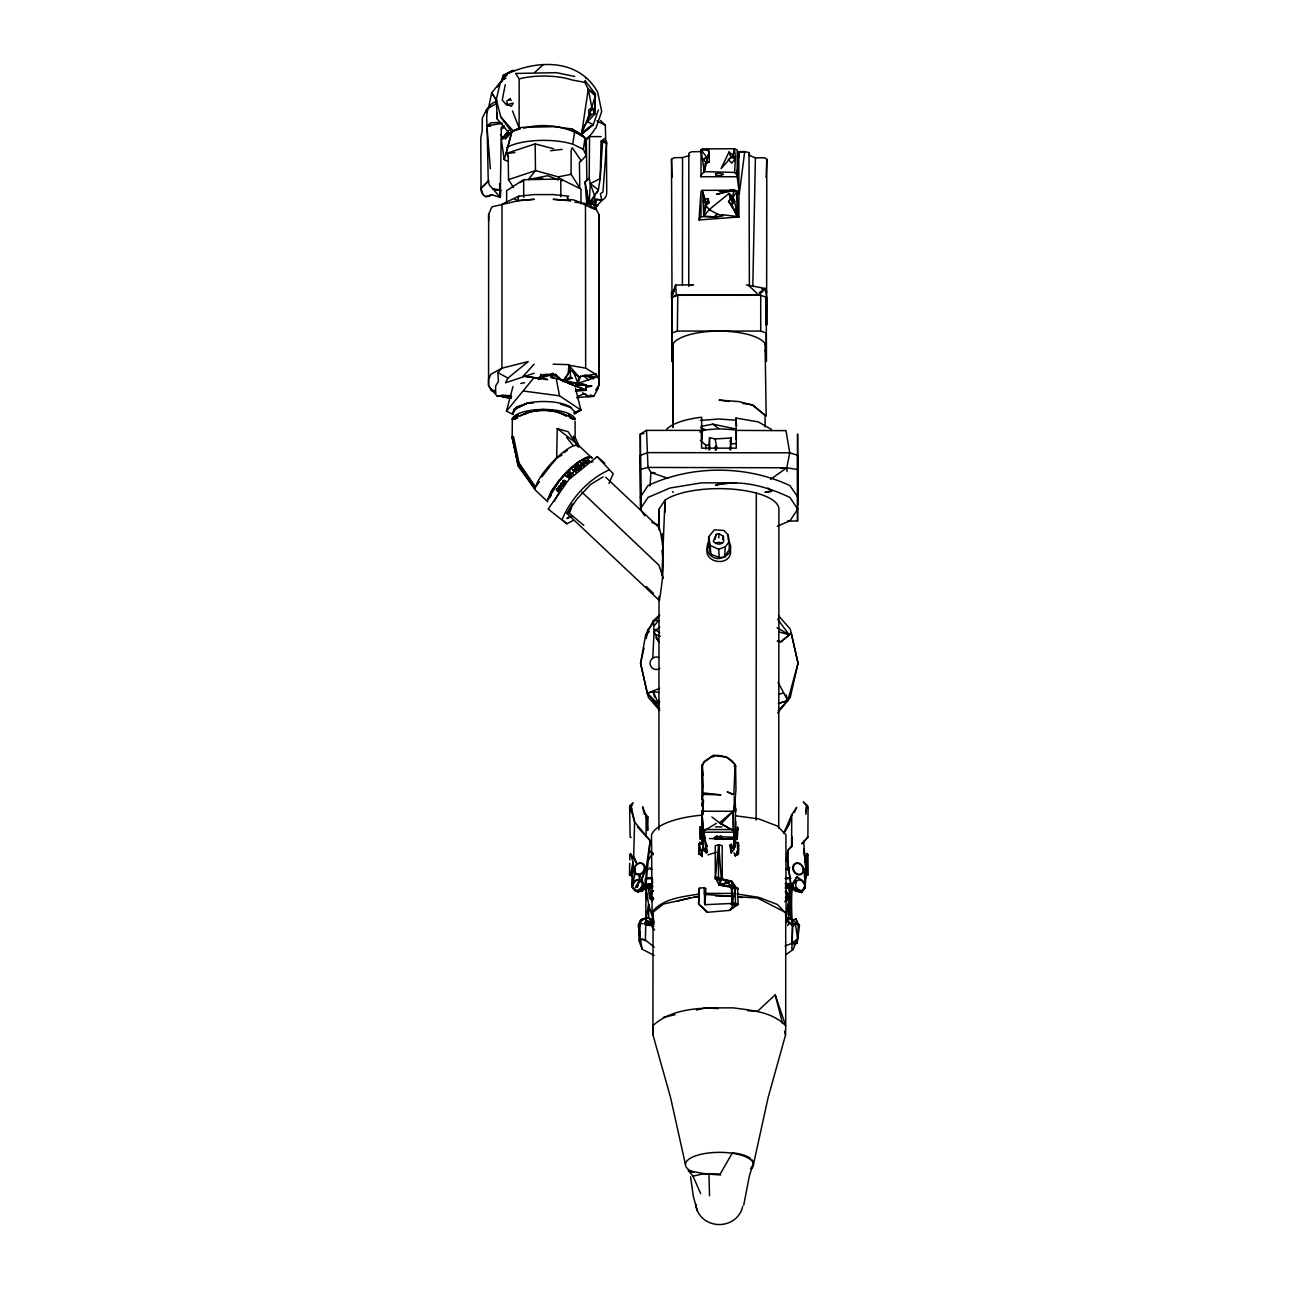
<?xml version="1.0" encoding="UTF-8"?>
<svg xmlns="http://www.w3.org/2000/svg" width="1289" height="1289" viewBox="0 0 1289 1289"><rect width="100%" height="100%" fill="white"/><g stroke="black" fill="none" stroke-linecap="round" stroke-linejoin="round"><path stroke-width="1.5" d="M490.368 168.746L487.129 128.401C486.871 118.91 484.326 105.005 496.297 101.589M495.653 392.323L495.637 386.007L498.44 381.447L497.86 372.666L501.937 368.203L502.001 204.21L513.86 198.554L517.55 200.649L534.21 199.312L518.661 200.665L491.882 206.868L488.644 214.441L488.563 385.637L491.302 390.341L495.943 393.097M501.405 140.034L513.248 130.898L519.129 127.933L519.161 78.919L515.584 73.457L556.365 72.667L574.685 76.454M571.108 174.321L571.124 150.378L572.252 147.736L580.888 160.303L579.406 162.446L579.776 187.92L571.108 174.321L558.298 176.851L535.483 170.631L508.527 179.622L513.409 187.485M580.968 203.904L580.985 189.08L560.812 179.042L523.656 179.703L506.674 190.579L506.609 202.582M580.614 161.544L586.189 155.55L585.061 137.73C567.514 126.258 544.022 122.6 523.785 128.175M596.098 390.358L598.805 385.653L598.869 214.457L593.858 204.532L574.862 202.196M685.442 1164.483L670.506 1097.293L652.911 1034.713L653.072 912.193L663.4 904.056L698.316 896.258M658.888 829.955L659.017 596.372M659.066 530.085L659.066 509.107L664.979 500.213A59.922 20.495 0 0 1 732.265 489.143A59.922 20.495 0 0 1 778.91 509.123L778.733 828.021M689.486 155.47L682.542 157.564L674.228 157.677L671.521 159.127L672.101 326.069L672.197 322.685M671.827 297.163L671.875 361.484L671.827 297.163L677.756 295.262L760.719 295.278L766.311 297.308L766.375 325.682M672.987 427.561L673.084 343.631L673.035 426.852M682.397 284.66L682.542 157.564M688.761 286.384L688.825 153.214L691.532 151.748L701.425 151.603M699.814 844.134L699.814 842.265L699.814 852.931L702.263 856.492L702.038 851.304M700.298 829.552L700.298 839.107L700.298 826.603L700.298 829.552L731.991 829.568M698.96 219.952L700.99 216.649L701.007 191.497L698.96 219.952L738.968 216.971L738.79 152.279L744.72 151.603L749.006 152.537L749.376 286.4M640.649 509.977L640.311 434.022L646.514 430.381L701.619 430.397L701.619 448.153L736.261 448.153L736.277 430.397L786.016 430.639L789.722 452.826L786.789 467.794L787.08 471.581M706.372 850.885L706.114 852.851L706.114 844.472L703.359 829.294L703.44 850.241L706.372 852.238M718.891 537.916L718.891 533.598L716.12 534.452L713.3 541.396L716.104 543.426A5.51 5.172 -0.2 0 0 723.645 541.541L723.435 536.353L718.891 533.598M733.989 846.873L733.989 839.042M729.719 845.842L731.056 844.472L731.153 852.851L731.185 847.099L729.719 845.842L731.056 844.472L731.314 852.609L734.086 849.225L733.763 834.402L735.262 831.727L719.536 822.769L733.215 811.216L735.568 811.264L735.197 800.292L734.005 811.264L701.877 811.248L701.764 826.281M735.568 832.71L735.568 821.19L735.439 847.179L733.957 831.759M735.133 905.539L736.696 905.313A3.464 1.112 0 0 0 738.033 904.427L734.569 903.331L704.97 904.685L705.921 888.427L704.036 887.638L699.347 888.202L698.59 904.04L707.29 912.29L729.8 910.372L738.033 904.427L737.695 888.202L736.728 887.815M737.614 844.15L737.614 842.281L737.598 852.947L735.262 855.815L733.973 852.738M738.388 845.552L738.404 854.027L738.404 843.054L738.404 846.792M756.127 820.013L756.305 493.091M766.311 297.308L766.359 361.5L766.278 332.997L760.703 331.08L760.719 295.278M749.457 153.23L749.457 155.421L755.402 157.886L764.603 157.79L766.794 159.159L766.617 324.909L766.697 297.84L765.473 288.527L746.46 284.901M797.81 504.321L797.585 433.974L797.553 521.014L787.498 521.03M598.869 214.457L598.805 385.653L595.969 389.665M731.314 844.472L731.314 847.066L734.086 849.225L731.314 844.472L731.314 852.609M797.553 521.014L797.553 455.21L789.722 452.826L647.884 452.616L640.359 455.388L640.697 509.252M541.187 374.277L541.009 378.563L553.142 373.23M596.694 193.286L598.402 189.902L600.175 178.655L601.061 141.258L605.733 140.727L605.331 125.275L600.545 120.425M645.821 918.751L645.934 887.589L649.592 910.614M721.034 823.897L733.215 811.216L733.119 830.648L735.052 831.534L721.034 823.897L711.882 817.033M735.439 842.813L735.455 838.946M785.646 861.471L788.288 849.902L791.591 846.438L791.736 814.761L796.65 807.397L794.266 812.602M574.846 419.698L574.894 418.587A31.5 10.457 0 0 0 543.297 409.467L528.893 411.304L543.297 410.063L557.799 411.207L543.297 409.467A31.5 10.457 0 0 0 512.345 418.796L512.168 437.535L518.162 466.231L534.742 488.918L532.325 483.423M699.814 853.914L702.263 856.492L701.78 851.594L703.488 844.682L703.375 832.758L701.877 832.485L702.263 811.28M519.129 127.933L512.49 110.918M701.78 799.47L702.392 764.522L704.261 761.541L713.236 755.483C721.776 754.806 732.039 757.529 735.6 766.101L735.971 789.625L734.311 808.912L734.214 796.94M737.695 903.943L735.423 903.283L735.342 887.605L731.475 885.978L721.244 878.018L718.472 877.696L718.714 844.682L722.178 845.777L722.275 879.098L718.795 885.044L730.428 887.203L732.587 889.603L731.62 880.967L737.469 889.297M807.881 837.254L801.758 843.828L807.865 837.367L808.074 807.72L807.623 805.657L803.321 801.951L806.672 805.899L805.867 814.374M671.795 332.981L677.37 331.064L677.756 295.262M706.356 847.05L707.387 851.658L706.372 852.609L706.388 844.456L707.419 846.374M789.706 915.657L791.672 887.863C790.592 908.487 793.573 928.37 791.784 948.897L793.057 949.558L797.585 938.827L798.342 923.923L792.864 924.116L791.8 943.403L785.049 945.997M629.531 874.973L629.677 863.227M708.724 449.877L709.562 437.68L715.105 438.937L731.137 437.986L730.605 450.038M715.379 450.119L715.427 446.139L716.281 449.99M490.336 106.826L487.065 108.743L482.328 118.105L482.167 130.882L480.797 137.939L481.023 188.387C480.571 194.333 486.162 199.618 491.641 194.736L500.293 197.362L501.308 127.53L504.321 125.694M735.375 820.513L735.568 808.67L734.005 810.427M562.761 481.893C565.355 479.798 564.453 479.54 562.81 481.909C564.163 486.436 566.161 479.83 565.694 481.232A1.643 1.563 -77.1 0 1 565.823 481.828L563.873 483.439L563.035 481.023M787.933 870.236L788.288 849.902L791.978 846.341L791.897 836.706M792.638 920.217L795.909 918.799L798.938 925.454L791.365 918.703L788.497 917.929L788.787 901.672L786.693 912.773M594.809 206.143L594.954 198.57M652.911 1034.713L653.072 1025.48C674.518 1006.129 706.356 1007.998 733.393 1007.869C751.584 1010.447 772.208 1011.672 785.71 1025.77L785.549 1035.003L768.115 1097.584L753.421 1164.563M785.646 916.173L785.71 912.483L757.497 898.062L737.727 896.709M553.223 462.687L556.671 457.901L557.267 428.593L568.095 431.702L578.1 446.767A29.921 7.267 -46.8 0 0 556.671 457.901A29.921 7.267 -46.8 0 0 535.966 486.549L539.414 481.764M594.793 114.109L595.389 93.952L585.061 80.611L584.755 82.351L588.251 89.183L591.893 107.68L594.793 114.109C589.605 119.684 575.732 131.43 585.061 138.487M752.808 286.432L755.402 157.886M791.043 919.798L791.672 887.863M708.757 541.896A11.794 11.085 -0.2 0 0 718.44 558.636L724.499 557.202L729.284 549.356L729.22 541.654L728.204 534.967L723.87 530.456L714.396 529.86L708.676 536.804L708.451 545.505L710.803 554.222L719.326 557.476L724.499 557.202L729.042 553.239A11.794 11.085 -0.2 0 0 729.493 542.653M646.127 836.513L646.047 814.745L648.045 817.162L647.69 830.503L646.74 817L642.534 806.721L644.371 814.294M702.956 813.101L703.456 799.986L701.877 806.124L703.069 793.895L702.392 764.522M738.42 157.935L738.79 152.279L737.227 175.24L734.666 172.436L735.391 156.614L734.44 148.767L702.151 148.896L701.023 150.072L701.023 176.738L737.227 176.754L739.29 193.785C734.537 185.084 723.451 194.365 716.571 194.156L734.424 190.208L731.298 199.876L732.764 203.581M575.426 391.212L586.269 390.261L586.092 386.184L586.447 387.248L586.269 386.233L591.699 386.023L586.447 387.248L586.124 384.879L562.906 381.173L555.688 375.937L540.977 375.276L538.399 379.385L541.009 378.563L540.961 374.39M594.857 110.612L595.389 93.952L588.251 89.183L581.565 134.153L593.327 124.598L598.386 109.952M665.285 512.055L664.979 500.213L661.982 574.443M804.739 881.144L806.35 875.473L805.158 862.518L807.043 853.56L805.174 887.75L801.516 892.455L796.715 891.311L793.895 887.702M784.937 901.607L789.722 899.335L790.109 887.573M640.021 932.011L639.682 941.534L640.069 923.842L641.858 918.88L648.689 917.865L652.46 919.83L652.218 923.069L653.797 926.42M640.214 926.308L640.424 920.604L644.5 918.396L648.689 917.865L652.218 923.069L649.511 925.486L647.126 925.019L645.805 920.684L649.511 925.486L650.913 922.441L646.385 920.249L644.049 923.907M703.085 814.503L703.133 802.886M702.666 787.353L702.022 765.988L704.261 762.089L713.236 755.483L726.754 757.159L735.101 764.538L733.828 794.862L727.093 791.881L733.795 794.427M699.347 888.202L698.59 904.04L704.1 908.777M630.627 874.957L629.612 874.683L632.416 876.649L630.627 874.957L632.947 862.067L632.109 886.848L637.862 892.294L645.628 887.815L643.082 885.624L640.134 890.216L635.396 891.15L632.109 886.848L632.947 862.067L630.627 853.527L637.169 864.484L633.672 855.799L634.607 821.995L630.692 808.445L633.06 802.709L629.789 805.722L629.644 807.687L630.112 837.189L631.143 837.383M652.782 658.018L654.071 631.819L653.41 620.686L658.969 615.433M605.701 477.236L659.227 527.652C665.849 551.144 663.255 576.876 659.388 600.529L567.74 514.214M586.882 204.709L585.045 182.087L589.186 178.253L590.314 183.602L589.202 203.404L596.678 199.424L602.221 200.053A9.442 8.524 42.9 0 0 606.732 192.786L606.41 141.532L602.575 141.5L600.175 178.655L590.314 183.602L594.986 196.669L589.202 203.404L585.045 182.087L589.186 178.253L589.54 136.602L601.141 136.618M735.342 812.618L735.568 808.67M500.728 189.999L495.846 190.095L492.769 188.774L500.293 197.362L500.728 189.999L492.769 188.774L489.562 185.374L488.257 181.024L487.129 128.401M704.455 902.961L705.18 891.344M560.763 487.097L559.877 489.095A1.66 1.45 70.6 0 1 559.072 488.837C562.31 488.45 560.361 486.759 560.634 488.177M738.065 163.574L737.227 176.754L737.163 149.911L734.44 148.767L732.942 155.26L721.115 168.585L728.994 152.038L732.942 155.26M561.118 487.822L561.069 487.178M558.846 487.967C559.877 483.971 558.846 489.884 558.798 486.791M805.996 811.828L806.672 805.899M649.994 485.953L650.993 472.531L647.996 467.424L646.514 430.381M718.472 877.696L716.249 877.31L718.956 878.454L719.761 880.29L715.298 878.905L715.25 845.793L718.714 844.682L715.298 878.905L719.761 880.29L718.795 885.044L724.772 885.591M485.905 112.385L486.05 110.548M572.799 470.066L576.167 471.838L572.67 469.631M724.499 557.202L725.353 546.81L729.22 541.654M730.718 551.176C730.476 568.223 700.652 562.423 708.177 546.472M647.513 921.264L652.218 923.069L653.007 918.896L648.625 904.669L646.127 918.912M730.041 449.539L731.137 437.986L729.993 441.354M738.404 844.698L738.388 850.337M647.723 869.447L647.352 868.174L647.626 869.64L647.352 868.174L647.014 869.028M573.251 469.663L575.909 472.08M587.655 462.751L587.558 461.961M786.242 922.586L787.144 917.945L788.497 917.929M701.023 176.738L701.087 175.062L704.277 171.63L705.292 163.397L709.272 161.979L709.24 152.054L706.308 149.443M739.29 193.785L744.72 151.603L738.774 151.603M507.753 161.334L504.208 159.61L511.781 132.09L521.207 127.418L554.786 126.644L571.704 128.932L581.468 134.346L593.327 124.598L587.156 121.698L595.341 96.047L588.251 89.183M793.943 944.708L797.182 943.049L799.502 925.164L798.342 923.923M709.272 161.979L706.517 163.042L703.021 159.191L707.194 157.919L709.24 152.054L704.277 171.63L734.666 172.436M732.925 196.701L728.978 193.479L709.208 209.64L703.778 216.069L705.26 204.822L709.256 202.695L708.015 198.699L704.197 199.199L703.343 201.519L706.501 204.484L703.778 216.069L716.861 217.019L723.113 215.762L718.199 214.425L715.105 215.36L716.861 217.019L700.99 216.649M661.869 575.087L662.272 572.01M512.281 419.296L515.987 417.7M586.189 155.55L583.369 149.331L585.061 137.73M786.838 895.791L787.031 894.453M575.313 385.218L586.124 384.879C569.529 384.009 574.169 386.104 586.269 390.261L586.124 384.879L573.122 382.366M583.369 149.331L572.719 144.142L574.701 131.43L583.095 135.909L571.704 128.932M562.23 483.359C562.052 481.458 559.378 487.242 563.116 485.018C565.42 483.504 559.12 489.03 560.828 483.681M641.213 502.42L640.601 506.239L640.311 434.022L643.952 433.571M785.936 918.139L788.787 901.672L791.365 918.703L793.492 924.036M558.491 489.143L557.686 488.66L559.587 490.191L557.17 489.063L557.654 491.093M661.499 539.285L662.514 533.614M646.45 866.546L645.628 887.815L642.035 880.822L640.134 879.549L635.396 880.484L632.109 886.848L635.477 871.944M659.066 528.522L659.227 527.652M735.423 903.283L732.361 903.508L735.342 887.605L731.411 881.467L718.956 878.454L721.244 878.018L718.714 844.682M639.441 880.049L637.362 886.913L639.441 880.049L637.378 879.936A5.51 4.479 -59.4 0 0 632.722 887.186A5.51 4.479 -59.4 0 0 639.441 889.378A5.51 4.479 -59.4 0 0 641.1 881.144L639.441 880.049L635.332 887.734L636.814 885.446M505.256 84.671L502.243 100.059L506.416 104.86L513.215 103.136L511.443 106.246L507.205 104.731L506.915 100.832L510.122 98.963L511.201 100.558M488.483 108.276L491.689 92.84L501.759 80.466L503.081 75.616L511.83 70.895M501.775 81.739L503.081 75.616L513.151 70.267L514.665 70.702C544.603 59.632 580.662 61.373 597.725 92.292L601.705 111.563L595.856 128.288M722.775 539.43L723.435 536.353M592.15 458.046L592.15 458.046A31.5 7.637 -46.8 0 0 569.77 469.728L559.265 480.426L569.432 469.567L579.696 461.075L569.77 469.728A31.5 7.637 -46.8 0 0 547.97 499.89L551.499 491.157M596.356 205.112L594.777 208.045L602.221 200.053L596.678 199.424L594.777 208.045L597.983 205.289M644.049 648.061L640.569 663.255L648.367 697.413L659.742 710.432M646.208 638.571L648.383 629.08L653.459 622.974M714.992 539.43L716.12 534.452M671.44 292.313L671.521 297.791L675.694 285.095L693.466 284.772L690.131 285.256M784.357 832.468L789.319 823.8L791.736 814.761L784.066 832.646M500.567 134.717L502.871 137.697L508.22 131.961L497.183 118.926L496.265 99.559L500.261 82.947M583.337 463.541L583.063 463.315A3.706 2.675 28 0 0 582.644 462.977L581.001 462.654L580.662 463.782A2.175 1.692 25.2 0 0 580.968 464.443M634.929 866.869L634.816 872.218L636.54 873.91L639.376 874.232A5.833 4.737 -59.4 0 0 643.63 865.145A5.833 4.737 -59.4 0 0 634.929 866.869L635.187 866.176A6.3 5.124 -59.4 0 1 643.71 864.307A6.3 5.124 -59.4 0 1 641.97 873.7A6.3 5.124 -59.4 0 1 634.22 871.396L635.187 866.176L634.236 869.656L634.172 868.77L634.816 872.218L634.22 871.396M508.478 156.436L506.19 153.488L511.781 132.09L500.777 116.928L496.265 99.559M560.989 484.036L561.134 485.486L561.118 483.842M708.015 198.699L706.501 204.484L705.26 204.822L709.208 209.64L718.199 214.425M735.584 766.182L734.021 766.149L735.6 766.101L735.101 764.538M513.167 414.494L506.464 411.127L512.958 386.555M581.13 464.121L582.225 463.057M577.698 466.795L578.842 465.571L577.875 465.538M517.55 200.649L518.839 196.137L534.21 194.591L553.223 194.591L568.61 196.17L567.112 197.7L569.271 200.423C572.832 195.09 605.202 218.953 593.858 204.532L596.098 209.736L587.993 203.984M737.92 828.505C736.47 857.394 737.308 816.469 737.92 829.568M707.081 852.335L707.371 851.175M560.634 483.939L560.828 485.663L562.358 486.211M743.721 1205.151L749.392 1175.874L753.388 1163.113M671.521 297.791L675.694 285.095L676.29 295.278L673.1 296.953M556.961 489.272L556.912 490.352M556.961 489.369L556.993 490.319M640.875 881.612L643.662 874.071M580.694 376.017L577.875 383.349L595.727 377.339L595.518 374.164L585.657 368.138L568.82 365.222L568.159 374.245L562.906 381.173L555.543 374.374L543.346 374.519M580.711 462.88L580.968 464.282M588.96 117.621L591.393 114.528L594.438 113.48L594.632 109.855L591.893 107.68L581.565 134.153L588.751 127.273L593.327 124.598M580.662 462.977L580.662 463.782M640.842 881.805L646.143 868.254L650.172 840.702L634.607 821.995L631.062 805.867L631.062 811.796M653.41 898.675L649.656 895.356L653.056 890.602L649.656 895.356L652.911 897.434M569.416 513.103L571.526 507.818M563.422 482.731L565.065 482.811L565.098 481.023M565.194 482.618L565.21 481.184M580.678 466.36L581.79 465.474M557.976 488.74C553.126 489.159 560.586 492.994 557.573 491.141M648.383 629.08L645.467 635.864L640.552 663.255L647.223 693.321L659.63 708.322M707.258 912.386L705.147 909.97M735.262 855.815L737.614 853.914L737.614 854.816L735.262 855.815L737.598 850.547M721.647 214.667L737.904 216.552L737.131 191.336L731.298 199.876L730.476 198.474L728.543 201.519L731.685 204.484L734.843 201.519L734.021 199.376L731.298 199.876L728.978 193.479L730.476 198.474L734.021 199.376L731.685 204.484L737.211 216.665L737.131 191.336L719.069 191.417M560.747 483.826L560.763 485.663M640.939 920.056L638.506 925.276L639.682 941.534L638.393 924.745L640.424 920.604L648.689 917.865L648.625 904.669M731.056 850.031L730.347 844.746M565.517 482.779L565.549 480.974M805.174 887.75L801.516 892.455L791.059 886.01L787.337 859.086L791.059 886.01L801.516 892.455L805.045 885.269L804.062 868.786L806.35 875.473L808.171 874.732L807.929 854.43L807.897 855.413M511.556 396.577L497.167 396.158L488.563 385.637L488.563 379.32L490.9 374.213L501.937 368.203L528.232 361.532L507.963 378.096L505.497 382.801L534.129 373.23M787.595 925.631L788.787 923.423L786.87 920.282L791.365 918.703L787.144 917.945M584.304 464.233C580.469 456.838 588.219 465.377 585.577 463.331L584.304 464.233L583.353 461.124M585.77 461.317L585.544 459.867L584.578 460.415L585.738 462.058L587.945 462.074M578.213 470.227L578.664 469.132A1.982 1.724 16.5 0 0 578.455 468.584L578.31 470.163L576.473 470.098A4.076 3.69 11.3 0 1 576.038 469.792L575.603 469.293A4.415 3.98 11.7 0 1 575.168 468.858A2.175 1.95 12.3 0 1 574.942 468.455L576.215 466.908L578.439 468.664M598.257 388.198L593.746 396.287L576.666 397.56M584.465 463.637C586.769 463.105 582.177 460.334 584.465 463.637L583.998 461.849M652.46 919.83L653.007 918.896M557.364 483.439C564.63 472.596 574.813 463.057 586.704 457.418L589.427 458.207M572.461 503.967L566.886 513.554L577.182 498.795L590.555 484.471L603.043 476.914M730.041 846.229L731.056 844.472M562.874 485.357L563.486 484.261M559.49 480.394L548.55 498.585L551.837 490.4L559.313 480.072M587.8 461.881C587.671 464.668 585.593 461.752 587.848 463.17M647.755 861.374L652.927 852.819M645.016 924.358L646.595 921.764L645.805 920.684L645.402 940.761L643.404 939.278A3.464 1.225 -1.1 0 0 640.375 939.407L639.231 939.794M556.735 489.079L557.686 488.66L556.88 488.821M795.587 888.234L791.059 886.01L796.828 876.649L802.225 880.516L805.045 885.269L802.225 880.516M585.625 461.51L584.98 460.721M783.47 833.193L789.319 823.8M575.861 469.051L578.181 469.647L576.924 467.52M578.133 469.695L578.133 468.858M541.783 476.962L552.465 463.138M509.461 99.978L510.122 98.963M587.107 461.301C584.755 461.317 589.734 460.672 587.736 461.994M608.988 483.456L613.177 473.724L597.178 456.644L568.852 479.572L548.147 509.058L566.806 523.769L572.961 520.611M640.262 497.264L648.029 485.582C691.758 465.007 746.17 465.055 789.899 485.599L797.633 496.781M560.602 488.225C559.265 490.368 559.394 484.777 560.473 486.211M578.519 469.905L578.584 468.97M575.071 467.359L575.265 468.906A4.56 4.141 10.8 0 0 575.603 469.325L575.587 469.357M729.8 910.372L734.569 903.331L731.105 904.427M579.937 466.102L579.567 465.667A3.674 3.013 22.4 0 0 579.277 465.458L577.585 465.232L577.166 466.554A2.175 1.869 18.5 0 0 577.536 467.134L577.375 466.827A2.175 1.853 18.7 0 1 577.198 466.489L577.585 465.232L579.389 465.522M583.095 463.718L584.143 465.474L582.161 465.506M558.572 486.469C559.458 484.326 557.074 490.819 560.779 488.66M589.959 461.961C583.917 454.437 588.896 464.008 592.827 461.72M590.362 201.438L598.402 189.902L590.314 183.602M562.906 381.173L570.35 370.507L568.82 365.222L578.825 376.823L577.875 383.349L574.088 373.278L571.575 370.588L570.35 370.507L570.463 377.016L562.906 381.173L572.606 378.08L570.463 377.016M558.862 486.775L560.167 486.452M643.662 888.137L641.229 891.408L639.296 889.974M551.402 495.137L547.97 499.278M567.466 472.902L569.77 469.728L567.45 472.87M547.825 499.584L551.289 494.863M654.248 947.141L645.096 939.81L640.375 939.407L639.118 941.099L642.131 949.187L654.184 955.407M786.016 897.386L788.014 895.372L786.016 891.762M647.271 884.721L646.079 886.3A3.255 1.144 -0.8 0 0 650.526 886.655A3.255 1.144 -0.8 0 0 651.718 885.076L648.754 884.85M515.584 409.08L517.421 406.663L527.668 403.054L533.275 403.054M560.796 483.665L562.052 482.972M560.876 483.568L562.02 482.972L560.989 483.439M577.279 465.555L577.375 466.827A4.383 3.77 18.6 0 0 577.794 467.311L578.278 467.891A4.076 3.496 18.4 0 0 578.713 468.197L580.421 468.39M643.082 885.624L637.862 892.294L640.134 890.216M641.036 891.36L642.921 888.959M649.656 895.356L652.605 891.811M506.464 411.127L533.872 377.838M563.454 481.119L563.631 482.892M540.977 375.276L538.399 379.385L540.961 378.531L538.431 378.499M575.071 421.6L575.152 437.325L579.293 446.751M777.67 712.962L790.238 697.446L798.052 663.271L791.317 633.157L781.021 641.761L777.348 641.294M502.871 137.697L508.768 130.447M497.038 87.104L506.964 75.02L503.081 75.616L504.692 79.161M656.004 619.912L659.823 615.32M703.44 850.241L706.114 847.066L703.359 829.294M766.101 177.528L766.794 159.159M730.428 887.203L731.475 885.978L718.795 885.044L728.011 882.256M649.302 631.417L645.467 635.864L653.41 620.686L658.872 620.637M654.393 625.487L658.228 621.04M647.126 925.019L647.996 924.036M541.009 378.563L523.286 376.13L534.129 364.191M589.54 136.602L586.286 140.098L586.866 180.75M505.175 139.18L511.781 132.09L505.191 135.119M565.275 483.069L563.631 483.359M565.162 482.714L563.938 483.053M566 476.157L569.706 478.122L568.385 475.061L569.738 478.155L566 476.157L569.013 477.349L567.692 474.449L570.705 475.577L567.724 474.416M561.295 485.695L563.18 484.245M563.631 480.958C565.839 480.185 561.956 481.151 563.454 482.731M778.121 710.69L787.805 700.652L798.02 663.271L790.254 629.113L778.556 615.739M482.924 194.542L481.023 188.387L488.257 181.024M518.436 414.72L513.779 419.408L517.26 417.781L513.779 419.408C530.133 407.453 556.896 407.695 573.46 419.199L569.867 417.588M571.51 476.286L568.385 475.061C576.392 480.797 565.436 467.746 570.705 475.577L569.416 472.725M575.313 467.166L574.958 468.39A2.24 2.014 12.1 0 0 575.2 468.825M676.29 295.278L758.77 295.117L765.473 288.527L766.713 292.329L765.328 291.201M481.023 188.387L488.95 180.637M570.189 471.903L573.138 474.723M591.248 204.597L596.678 199.424M708.596 202.502L706.501 204.484L702.134 190.337L734.424 190.208M654.248 923.037L652.121 911.919C663.239 898.207 682.364 896.999 698.541 894.05M785.71 912.483L785.71 1025.77L775.205 994.834L757.497 1011.349L747.604 1010.673M706.372 852.609L707.387 851.658M534.822 72.345L543.249 64.611M580.227 468.036L580.114 468.036M785.388 897.66L788.014 895.372L785.742 892.214M563.309 480.749L564.147 480.346M580.517 468.326L580.678 466.844A1.982 1.627 21.6 0 1 580.856 467.263L580.259 468.406L580.823 467.343M791.059 886.01L794.54 883.013L796.828 876.649L799.567 879.517M659.759 626.986L654.071 631.819L658.84 641.986L655.924 637.749M585.996 461.704L587.397 461.961M791.317 633.157L781.021 641.761L777.493 640.891M512.345 418.796L517.888 414.623M569.448 469.776L579.486 461.462M569.835 516.228L566.902 518.549L572.107 516.212M731.62 156.855L728.317 159.465L731.717 163.042L735.068 159.482L731.62 156.855L735.391 156.614L731.072 157.709L728.994 152.038M605.282 138.02L601.061 141.258L606.41 141.532L606.603 143.305L602.962 191.98L600.448 193.737L601.721 200.294M562.649 485.615L561.327 485.679M490.722 126.225L486.968 125.823L491.125 122.793L500.744 122.407M633.511 882.498L637.781 879.436M785.791 954.762L793.057 949.558M770.532 479.379L786.789 467.794L797.665 469.55M659.307 700.507L656.198 702.682L659.775 701.877M591.893 107.68L588.638 109.952L588.799 113.078L591.393 114.528M702.151 831.727L703.295 830.922L701.877 811.248L704.229 811.297M808.171 874.732L806.35 875.473L805.996 871.557M759.269 292.667L765.473 288.527L761.831 289.074M709.256 202.695L706.501 204.484L702.134 190.337M574.62 413.882L580.872 409.983L575.426 387.989M717.312 835.868L713.945 837.979L715.314 839.058L731.701 838.495M704.229 830.648L716.394 823.349M501.308 129.109L504.563 127.192M581.178 463.009L582.177 463.154M583.546 465.426L583.627 465.442M574.153 413.656L580.872 409.983L559.507 395.82L523.463 391.034M556.671 457.901L562.004 455.13M488.241 107.986L496.797 103.523M703.021 159.191L707.516 156.839L706.517 163.042L705.292 163.397M520.643 415.88C534.097 408.017 552.788 408.162 566.354 415.719M587.832 463.122L586.431 462.896M513.86 198.554L518.839 196.137M720.358 483.584L715.556 485.308C740.321 478.863 767.309 486.726 789.899 497.441L797.73 509.107L789.964 520.82L777.235 526.283M524.22 414.51L529.441 412.061M527.668 403.054L513.94 409.467L512.378 414.091L517.421 406.663L513.94 409.467L527.668 403.054A29.921 9.925 0 0 1 571.623 407.92M514.665 70.702L503.081 75.616L505.868 78.516M540.961 377.79L547.245 374.277M609.036 469.953C588.155 479.411 570.93 498.489 562.085 519.531L566.806 523.769M647.223 693.321L653.12 691.548L658.969 704.584L647.223 693.321L659.517 688.407M785.259 901.108L789.722 899.335L789.061 889.603M577.52 396.464L584.61 393.693L588.541 396.513L593.746 396.287L590.217 394.95M699.863 432.008L705.341 429.865L718.988 428.77L736.1 429.882M577.907 470.324L576.505 470.05A4.06 3.658 12.1 0 1 576.07 469.712L576.022 469.76A3.996 3.593 12.1 0 0 576.505 470.034L577.762 470.421M573.814 412.561L580.872 409.983M708.676 536.804L710.191 545.376L718.634 549.243L725.353 546.81M585.996 461.156L587.542 461.8M715.476 826.894L721.985 826.894M792.074 888.266L794.201 887.525L785.791 888.25M577.553 465.313L579.567 465.667M508.527 179.622L508.172 155.115L506.19 153.488L535.161 143.917L553.658 148.799M734.569 905.571L738.033 904.427M485.308 196.782L491.641 194.736M512.474 419.118L516.099 417.99M780.506 702.924L787.805 700.652L786.145 694.948M707.967 854.849L716.394 852.287M778.282 703.311L787.805 700.652L778.057 682.3M640.198 469.518L647.996 467.424L786.789 467.794L780.925 468.503M718.795 885.044L729.8 882.385M574.507 419.296L571.059 417.797M672.826 291.169L674.356 290.815M704.02 1173.635L688.374 1170.621L693.015 1176.148L704.02 1173.635L720.229 1174.021L732.394 1152.801A33.981 12.149 -2.5 0 1 750.472 1158.424M514.778 130.237L520.192 128.997M663.4 1017.343L675.033 1014.749M696.382 1009.98L706.082 1007.805L717.941 1008.626M710.706 757.239L713.929 756.546M789.706 867.465L785.823 868.979L787.418 869.479M650.252 869.447L651.799 869.14L649.495 867.771M791.011 846.535L791.978 846.341M770.645 491.206L764.925 492.317L771.821 491.415L768.018 488.064M586.302 461.446L587.333 461.897M701.216 426.369L712.849 424.162L736.003 429.028M786.016 900.028L789.722 899.335L787.257 896.242M520.788 383.429L524.639 382.736M647.98 878.292L652.218 878.228M497.167 396.158L503.081 395.079L507.866 395.9M486.968 125.823L502.517 123.277M652.54 887.96L645.95 888.314M595.518 374.164L578.825 376.823L574.088 373.278M650.977 878.325L645.193 878.792L645.257 883.642L648.48 884.141L652.524 883.545L652.46 878.711L646.659 878.389M591.699 386.023L586.092 386.184M785.871 899.915L789.722 899.335M785.194 878.727L790.979 878.405M785.114 883.577L792.381 883.674M550.548 150.749L562.052 149.395M778.459 693.901L783.793 693.273M553.851 378.289L551.015 377.274L553.48 377.596M506.19 153.488L514.859 152.553M646.015 817.371L648.045 817.162M785.436 878.26L787.917 877.986M730.38 444.012L736.164 443.48M807.865 837.367L806.624 837.512M700.33 420.44L718.988 418.973L735.761 420.246M792.928 924.132L797.665 923.762L795.909 918.799M797.182 943.049L791.8 943.403L797.585 938.827L795.394 923.536M718.44 483.939L736.438 482.859L701.393 482.859L669.845 488.048L648.029 497.425L640.262 509.107L644.726 515.777M796.086 890.747L797.327 890.683C795.474 892.987 793.186 887.912 792.832 886.574L796.586 891.392L793.96 888.153M799.857 891.295L802.225 891.182M786.677 878.357L788.836 878.244M576.844 467.569L575.297 467.907L577.069 467.714M727.367 839.026L737.147 838.817L724.386 838.913M701.023 150.072L709.047 150.04M677.37 331.064L760.703 331.08M505.272 395.546L511.04 395.546M700.298 832.195L737.147 832.211M704.181 893.406L733.232 893.406M700.362 440.371L705.76 445.188L709.466 445.204M721.888 837.06A3.255 1.063 0 0 1 718.005 837.866A3.255 1.063 0 0 1 715.54 836.593L737.147 837.351M715.492 895.936L732.555 896.387M553.142 364.191L568.658 364.642M709.498 838.495L723.5 839.155M523.286 376.13L547.487 379.369M577.472 389.955L586.269 390.261L575.7 385.427M654.957 472.709L650.993 472.531L667.96 478.332M494.976 390.519L491.302 390.341L494.67 391.695M640.295 890.651L641.406 891.295L643.791 889.088A3.319 2.707 -59.4 0 0 644.355 887.734M579.067 389.89L586.269 390.261L575.555 389.874M706.082 894.518L733.763 896.435M569.271 200.423L553.207 199.312L568.739 200.665M703.278 1173.747L720.648 1174.972M648.899 884.125L651.863 884.351M648.109 887.186L649.688 898.288L653.636 898.61A4.334 3.529 -59.4 0 1 649.785 895.42A4.334 3.529 -59.4 0 1 653.539 890.618M788.739 884.157L791.704 884.447M543.877 379.24L547.68 379.691M562.939 381.512L572.477 382.64L551.015 377.274M651.38 898.916L652.427 901.075L649.688 898.288L653.539 898.755M648.915 888.524L643.678 887.622M735.842 815.808L758.738 818.918L777.412 826.04L785.919 834.773L786.081 913.547L777.38 904.459L758.705 897.353L737.147 894.018M728.817 401.443L719.004 400.057L739.499 401.636L753.018 405.326L765.086 415.251L765.102 426.949M742.545 403.393L752.357 404.794L766.198 416.202L765.054 343.647M658.953 692.435L653.12 691.548L654.651 697.107M785.13 887.976L788.755 888.556M646.595 921.764L650.913 922.441M511.33 398.237L502.13 396.754L511.121 398.317M737.211 216.665L738.968 216.971M736.277 430.397L736.293 439.436L735.938 418.039L758.141 421.874L771.499 429.382M584.755 82.351L571.72 79.902A39.363 13.067 0 0 0 519.161 78.919M565.694 380.916L569.4 381.641M738.275 896.854L742.126 897.611M538.818 177.801L542.605 178.559M559.893 485.969L559.958 485.985A1.724 1.563 75.9 0 1 560.393 486.227M722.275 879.098L731.701 881.128M584.98 374.97L595.727 377.339M806.415 807.285L808.074 807.72M778.733 631.9L789.174 634.72L777.573 619.139M571.172 417.507L574.894 418.587L575.007 419.795M575.506 386.12L566.983 382.64L575.651 386.265M560.425 404.085L570.334 407.388L574.958 411.787M602.849 141.903L606.603 143.305L602.656 141.145M735.052 842.2L737.614 843.167M584.868 375.502L593.52 378.821M654.812 634.204L660.194 636.315M558.459 180.041L547.809 175.723L528.264 179.59L535.483 170.631L535.161 143.917M651.702 522.303L658.921 525.316M576.892 469.937L576.054 469.244M788.787 923.423L794.201 925.824M557.267 411.964L566.274 415.993M688.374 1170.621L691.403 1172.055M569.915 417.459L573.46 419.199L568.481 414.559M700.797 427.513L705.341 429.865M596.92 120.892L605.331 125.275M497.86 372.666L507.963 378.096M577.085 467.23L575.361 467.069L577.037 467.295A3.69 3.19 17.6 0 1 577.456 467.52L578.213 468.342M582.386 462.96L580.872 462.735L582.628 462.977M777.058 627.759L789.174 634.72M578.729 468.133L580.292 468.39L578.745 468.133A3.98 3.416 18.5 0 1 578.342 467.843M574.701 131.43L584.594 137.569M582.596 392.791L588.541 396.513M630.949 808.187L631.755 808.702L629.644 807.687M649.688 898.288L652.846 900.286M578.729 467.714L578.294 467.359M579.115 465.732L580.324 467.939L580.324 467.069M733.248 887.928L730.75 886.123L732.99 888.572M558.975 488.773L558.459 486.646L558.314 487.725M655.038 629.435L659.759 632.899M712.849 424.162L718.988 428.77M786.87 920.282L792.735 924.712M557.267 428.593L574.523 441.901L573.476 436.246L574.975 441.869L578.1 446.767M582.805 375.308L588.461 379.852M555.688 375.937L555.543 374.374M591.812 457.885L579.18 445.93M568.594 512.603L583.772 525.38M597.178 456.644L604.831 463.202M649.785 895.42L652.282 897.643M583.047 463.798L583.691 464.572M558.314 489.53L559.394 490.448M534.967 489.756L547.744 501.792M581.774 491.995L658.953 565.21L663.416 578.487M749.022 285.771L758.77 295.117M672.52 491.592L673.325 492.366M646.321 586.511L653.507 593.456M581.275 464.749L581.307 464.652A4.383 3.4 25.3 0 1 580.904 464.217M558.298 176.851L562.294 180.798M703.939 850.466L706.114 852.609M568.223 199.005L570.415 201.197M650.703 851.932L653.297 854.591M798.987 889.829L801.516 892.455M649.237 850.289L653.265 854.51M649.946 923.504L652.54 926.292M637.475 826.958L650.172 840.702L645.628 887.815L642.035 880.822M566.612 437.438L572.735 444.947M500.777 116.928L513.248 130.898M575.619 468.858L575.361 468.374M722.388 837.222L721.888 836.593A3.255 1.063 0 0 0 720.132 835.868M785.194 891.762L788.014 895.372M786 893.035L787.885 895.452M707.194 157.919L701.103 149.895L704.277 171.63M649.817 923.681L654.57 929.965M534.742 488.918L518.097 464.427L512.394 436.536L518.097 464.427L534.887 487.741M535.628 487L519.209 463.847L513.441 436.488M671.505 314.661L672.375 315.934M516.808 459.786L535.112 487.484M496.861 100.703L491.689 92.84L496.7 100.59M672.02 177.334L671.521 159.127M728.543 201.519L737.904 216.552L734.021 199.376M585.528 77.694L586.044 78.532M717.828 883.126L716.249 878.889M639.94 875.602L642.534 880.29M629.773 855.38L629.693 854.333L629.902 859.989M567.676 474.416L568.981 477.317M699.814 847.759L701.78 851.594M596.05 373.729L598.789 379.337M652.218 923.069L651.815 919.315L652.766 921.458M513.779 441.209L512.168 437.535L518.097 464.427M693.015 1176.148L700.668 1193.646M734.972 209.14L737.904 216.552M648.899 886.88L651.541 893.664M651.815 919.315L653.732 924.487M584.126 464.717L584.207 464.926A1.982 1.45 27.4 0 0 584.014 464.33M697.381 1210.887L693.369 1196.579L690.533 1176.776M775.205 994.834L782.584 1023.514M784.566 1031.168L785.549 1035.003M715.105 438.937L716.942 448.443M556.268 378.692L559.507 395.82M640.375 939.407L642.131 949.187M702.392 803.16L703.295 808.702M638.667 873.99L639.57 879.694M501.679 141.983L504.208 159.61M661.934 550.387L663.013 560.183M702.022 765.988L703.053 775.479M699.879 843.199L701.748 844.392L701.877 811.248L703.375 832.758L703.295 830.922M499.52 183.57L500.293 197.362M803.74 841.266L804.61 855.896M735.938 418.039L736.599 425.821M804.255 851.981L805.158 862.518L804.11 848.661M718.634 549.243L719.326 557.476M646.901 899.142L645.934 887.589L646.772 899.609M710.191 545.376L710.803 554.222M704.036 887.638L704.97 904.685M732.361 903.508L731.475 885.978L731.926 905.152M702.666 192.464L703.778 216.069M730.041 845.423L731.056 852.609M733.215 811.216L733.747 831.002M708.934 1173.925L709.53 1195.757M709.562 437.68L709.772 449.716M705.76 445.188L705.808 449.168M586.978 190.659L587.139 204.532M807.043 853.56L807.204 874.877M659.066 509.107L659.227 528.442M652.121 911.919L651.493 835.095A67.705 23.154 0 0 1 702.167 815.147M701.667 429.543L701.699 436.133M523.656 179.703L523.737 197.33M497.167 112.949L497.183 118.926M701.619 430.397L701.651 439.42L701.667 417.233A55.121 18.852 0 0 0 666.542 429.366M560.812 179.042L560.86 196.782M488.644 214.441L488.66 220.757M728.204 534.967L728.221 539.994M585.48 204.194L585.657 368.138M693.708 1172.474A33.981 12.165 0 0 1 693.369 1156.716A33.981 12.165 0 0 1 736.792 1154.058A33.981 12.165 0 0 1 751.052 1168.978M742.657 1206.407A23.701 22.01 0 0 1 718.005 1224.518A23.701 22.01 0 0 1 695.673 1203.974M752.035 1159.907A33.981 12.149 -2.5 0 1 750.81 1167.995M554.302 501.34A31.5 7.637 -46.8 0 1 559.539 492.334M564.195 452.552A26.924 6.526 -46.8 0 1 567.273 450.441M644.693 887.476A4.334 3.529 -59.4 0 1 641.874 891.086A4.334 3.529 -59.4 0 1 638.119 890.409M650.655 896.693A3.319 2.707 -59.4 0 1 650.655 892.81M651.122 885.156A3.931 1.37 -0.8 0 1 650.881 887.493A3.931 1.37 -0.8 0 1 644.983 886.478M645.241 885.865A3.931 1.37 -0.8 0 1 649.495 884.963M650.623 877.342A3.255 1.144 -0.8 0 1 651.606 877.712M785.758 891.36A4.334 3.529 59.3 0 1 785.758 898.691M785.887 891.295A4.334 3.529 59.3 0 1 785.887 898.626M798.213 891.311A4.334 3.529 59.3 0 1 792.928 885.688M796.715 891.311A4.334 3.529 59.3 0 1 793.057 885.624M793.831 889.12A3.319 2.707 59.3 0 1 793.267 886.365M787.015 892.826A3.319 2.707 59.3 0 1 787.015 896.725M785.339 885.624A3.931 1.37 0.9 0 1 791.414 885.382A3.931 1.37 0.9 0 1 790.963 887.525M789.335 887.718A3.931 1.37 0.9 0 1 786.064 887.331M790.963 884.915A3.255 1.144 0.9 0 1 791.575 886.316L787.128 886.671L785.936 885.108A3.255 1.144 0.9 0 1 786.918 884.753M659.807 668.475A6.3 6.3 0 0 1 650.027 663.883A6.3 6.3 0 0 1 658.679 657.422M737.695 888.202A3.464 1.112 0 0 1 737.904 889.007M640.069 923.842A3.464 1.225 -1.1 0 1 642.583 923.665M676.757 901.43A59.842 20.463 0 0 1 690.227 898.03M693.949 897.402A59.842 20.463 0 0 1 697.832 896.854M673.116 350.817A47.161 16.129 0 0 1 719.036 331.096A47.161 16.129 0 0 1 765.07 350.834M671.859 310.44A4.721 1.611 0 0 1 671.488 309.811M595.131 128.546A38.573 34.771 42.9 0 1 584.723 139.84M519.918 182.571A27.552 9.152 0 0 1 522.738 181.233M506.98 147.397A42.521 14.115 0 0 1 572.719 144.142M715.459 543.507A5.51 5.172 -0.1 0 1 722.339 543.507M699.025 847.856C699.025 869.463 699.041 830.922 699.025 847.856M738.388 849.145L737.84 848.21L738.388 849.145M803.466 868.802L803.418 871.428A6.3 5.124 59.3 0 1 794.959 873.136A6.3 5.124 59.3 0 1 795.152 863.404A6.3 5.124 59.3 0 1 803.466 868.802M573.492 471.919L572.654 473.337L573.492 471.919M796.521 881.177L795.587 885.382A5.51 4.495 59.3 0 0 802.322 890.216A5.51 4.495 59.3 0 0 803.982 882.659A5.51 4.495 59.3 0 0 796.521 881.177M703.665 794.411L704.326 793.025L720.922 794.846L703.665 794.411M723.226 174.337L720.599 175.707L715.701 175.143L715.492 173.741L718.199 172.968L723.226 174.337M583.643 465.877L582.354 465.522A3.98 3.077 25.5 0 1 581.822 465.12A4.06 3.142 25.4 0 0 582.209 465.41L583.724 465.764M560.038 488.708L559.184 488.499L560.103 488.676M793.331 867.288A5.833 4.737 59.3 0 0 800.453 874.2A5.833 4.737 59.3 0 0 801.291 864.919A5.833 4.737 59.3 0 0 793.331 867.288"/></g></svg>
